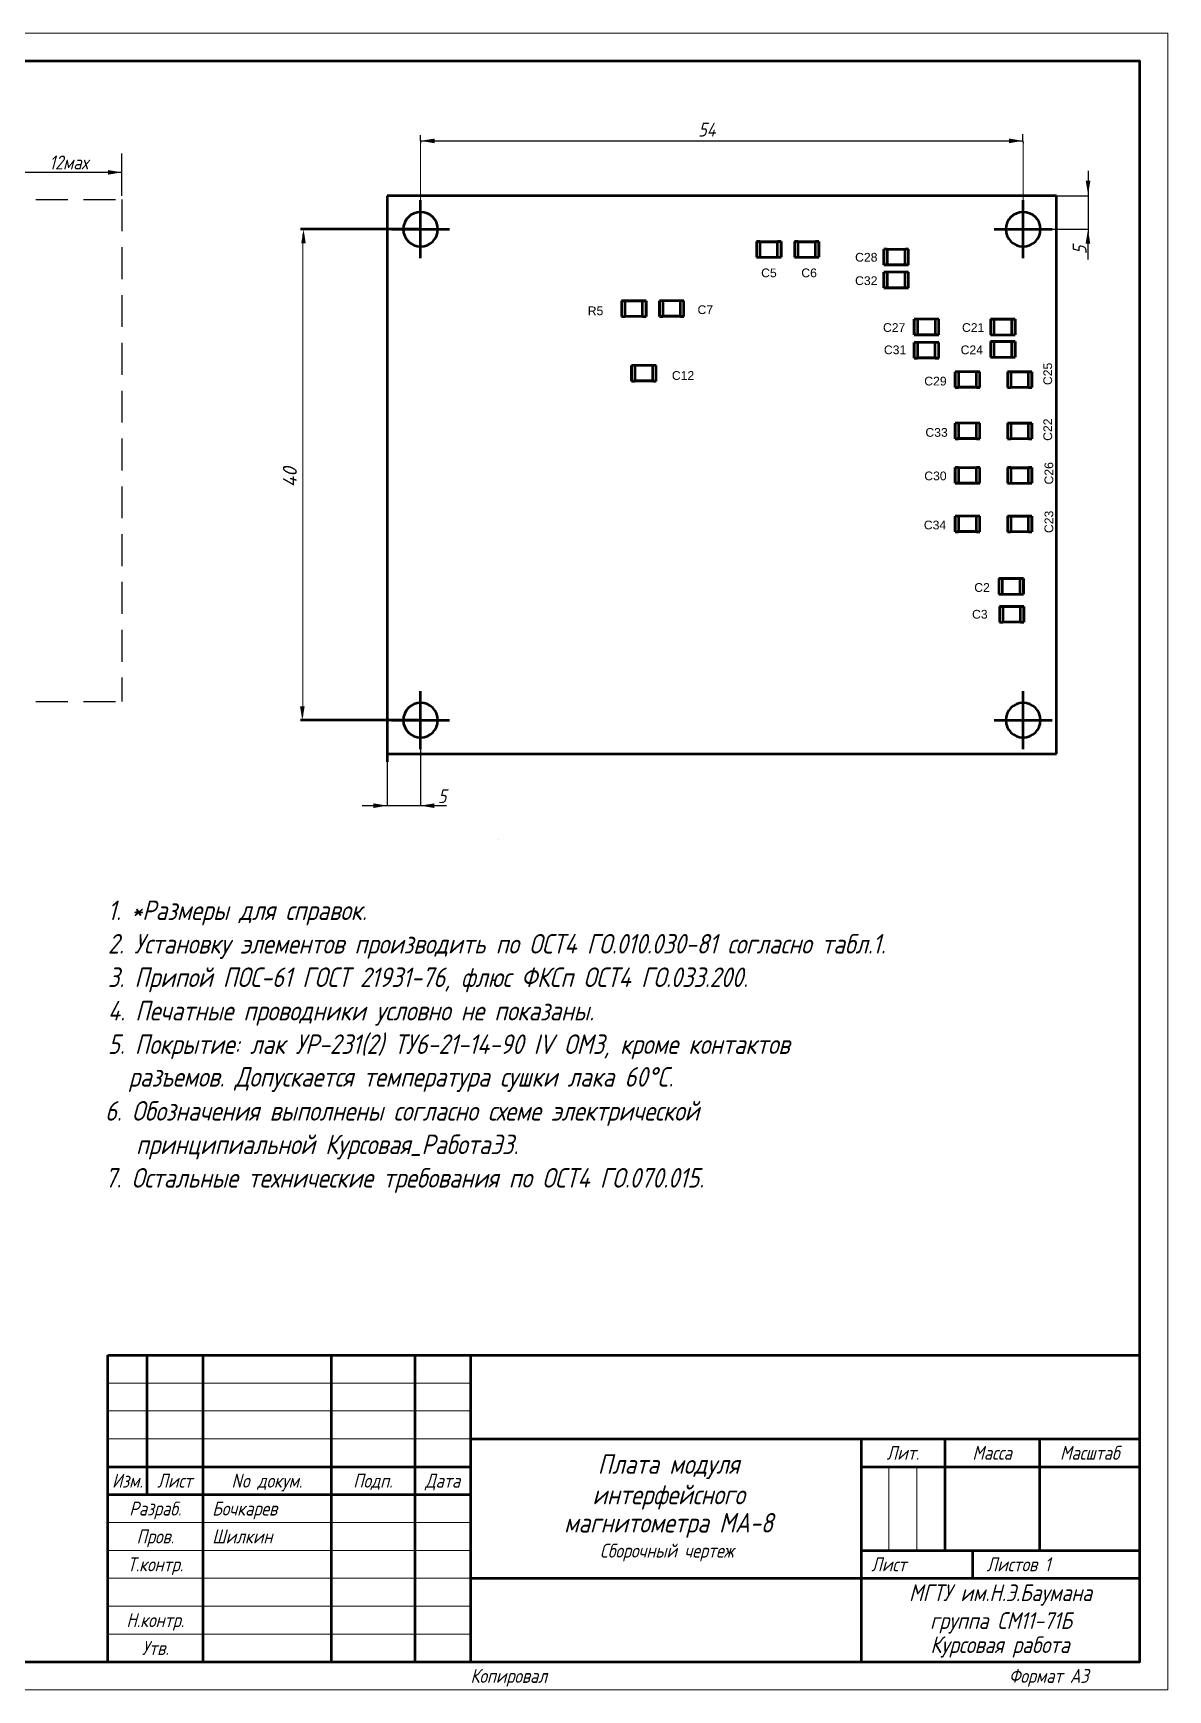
# Model space of a CAD drawing. Header units: millimetres. Extents: x 0 to 866, y 0 to 297.
# Drawn here: x 216.6 to 420, y 0 to 297 of the extents above; entities that cross this region are included whole.
import ezdxf
from ezdxf.enums import TextEntityAlignment as Align

# ---------------------------------------------------------------- set-up
doc = ezdxf.new("R2010")
doc.units = ezdxf.units.MM
doc.linetypes.add('DASHED2', pattern=[9.525, 6.35, -3.175])
doc.layers.add('Dim', color=2, linetype='Continuous')
for name, color, linetype, lineweight in [('OSN25', 2, 'Continuous', 20), ('OSN50', 3, 'Continuous', 50), ('TEXT', 1, 'Continuous', 30)]:
    doc.layers.add(name, color=color, linetype=linetype, lineweight=lineweight)
doc.styles.add('Arial0', font='arial.ttf', dxfattribs={"height": 1.2192})
doc.styles.add('E', font='simplex.shx', dxfattribs={"width": 0.8, "oblique": 15})
doc.styles.add('ISOCPEUR1', font='isocpeui.ttf', dxfattribs={"height": 4.7625})

msp = doc.modelspace()

# ---------------------------------------------------------------- linework, layer by layer
at = {"layer": 'Dim'}
for p, q in [((286.06, 277.69), (286.06, 278.69)), ((286.06, 277.69), (394.03, 277.69)), ((286.06, 277.69), (286.06, 277.27)), ((394.03, 277.69), (394.03, 278.87)), ((394.03, 277.69), (394.06, 277.27)), ((232.51, 267.81), (232.51, 275.44)), ((232.51, 272.04), (211.21, 272.04)), ((405.69, 272.29), (405.69, 261.04)), ((394.15, 267.84), (405.72, 267.84)), ((394.06, 261.83), (405.69, 261.83)), ((405.67, 259.27), (405.67, 256.41)), ((286.04, 173.83), (286.04, 158.51)), ((280.06, 168.83), (280.06, 158.51)), ((275.57, 158.51), (290.69, 158.51)), ((299.96, 152.42), (299.96, 152.42))]:
    msp.add_line(p, q, dxfattribs=at)
at = {"layer": 'Dim', "linetype": 'DASHED2', "ltscale": 0.9}
for p, q in [((208.51, 267.19), (232.51, 267.19)), ((232.51, 267.19), (232.51, 177.19)), ((208.51, 177.19), (232.51, 177.19))]:
    msp.add_line(p, q, dxfattribs=at)
at = {"layer": 'Dim'}
for points in [[(288.56, 278.1), (288.56, 277.27), (286.06, 277.69)], [(288.56, 278.1), (288.56, 277.27), (286.06, 277.69)], [(391.53, 278.1), (391.53, 277.27), (394.03, 277.69)], [(230.01, 272.46), (230.01, 271.62), (232.51, 272.04)], [(406.11, 270.54), (405.28, 270.54), (405.69, 268.04)], [(265.48, 259.29), (264.65, 259.29), (265.09, 261.83)], [(406.09, 259.27), (405.26, 259.27), (405.69, 261.82)], [(265.28, 176.33), (264.44, 176.33), (264.86, 173.83)], [(277.56, 158.93), (277.56, 158.09), (280.06, 158.51)], [(288.52, 158.92), (288.52, 158.09), (286.02, 158.51)]]:
    msp.add_solid(points, dxfattribs=at)
at = {"layer": 'OSN25', "color": 2}
for p, q in [((286.06, 262.23), (286.06, 277.27)), ((286.06, 277.27), (286.06, 262.23)), ((394.06, 262.23), (394.06, 277.27)), ((394.06, 277.27), (394.06, 262.23)), ((286.06, 256.63), (286.06, 267.03)), ((394.06, 256.63), (394.06, 267.03)), ((264.55, 261.83), (285.66, 261.83)), ((280.86, 261.83), (291.26, 261.83)), ((264.95, 220.91), (264.95, 261.02)), ((264.95, 220.91), (264.95, 174.64)), ((286.06, 168.63), (286.06, 179.03)), ((394.06, 168.63), (394.06, 179.03)), ((264.55, 173.83), (285.66, 173.83)), ((280.86, 173.83), (291.26, 173.83)), ((388.86, 173.83), (399.26, 173.83))]:
    msp.add_line(p, q, dxfattribs=at)
at = {"layer": 'OSN25'}
for p, q in [((230, 55), (295, 55)), ((230, 50), (295, 50)), ((230, 45), (295, 45)), ((370, 40), (370, 25)), ((375, 40), (375, 25)), ((230, 30), (295, 30)), ((230, 25), (295, 25)), ((230, 20), (295, 20)), ((230, 15), (295, 15)), ((230, 10), (295, 10))]:
    msp.add_line(p, q, dxfattribs=at)
at = {"layer": 'OSN25', "linetype": 'Continuous'}
msp.add_lwpolyline([(0, 0), (420, 0), (420, 297), (0, 297)], close=True, dxfattribs=at)
at = {"layer": 'OSN50', "color": 3}
for p, q in [((400.06, 267.83), (280.06, 267.82)), ((280.06, 267.82), (280.06, 166.35)), ((400.06, 167.83), (400.06, 267.83)), ((286.06, 256.63), (286.06, 267.03)), ((394.06, 256.63), (394.06, 267.03)), ((285.66, 261.83), (264.55, 261.83)), ((280.86, 261.83), (291.26, 261.83)), ((388.86, 261.83), (399.26, 261.83)), ((346.26, 259.63), (346.26, 256.83)), ((346.86, 259.63), (346.26, 259.63)), ((346.26, 259.63), (346.86, 259.63)), ((346.26, 259.63), (346.26, 256.83)), ((346.26, 259.63), (346.26, 256.83)), ((346.86, 259.63), (346.26, 259.63)), ((346.26, 259.63), (346.86, 259.63)), ((346.26, 259.63), (346.26, 256.83)), ((346.86, 259.61), (346.86, 259.63)), ((346.86, 259.63), (346.86, 256.83)), ((346.86, 259.61), (346.86, 259.63)), ((346.86, 259.63), (346.86, 256.83)), ((350.06, 259.61), (346.86, 259.61)), ((346.86, 259.61), (350.06, 259.61)), ((350.06, 259.61), (346.86, 259.61)), ((346.86, 259.61), (350.06, 259.61)), ((350.66, 259.63), (350.06, 259.63)), ((350.06, 259.63), (350.06, 259.61)), ((350.06, 259.63), (350.66, 259.63)), ((350.06, 256.83), (350.06, 259.63)), ((350.66, 259.63), (350.06, 259.63)), ((350.06, 259.63), (350.06, 259.61)), ((350.06, 259.63), (350.66, 259.63)), ((350.06, 256.83), (350.06, 259.63)), ((350.66, 256.83), (350.66, 259.63)), ((350.66, 259.63), (350.66, 256.83)), ((350.66, 256.83), (350.66, 259.63)), ((350.66, 259.63), (350.66, 256.83)), ((353.06, 259.63), (353.06, 256.83)), ((353.66, 259.63), (353.06, 259.63)), ((353.06, 259.63), (353.66, 259.63)), ((353.06, 259.63), (353.06, 256.83)), ((353.06, 259.63), (353.06, 256.83)), ((353.66, 259.63), (353.06, 259.63)), ((353.06, 259.63), (353.66, 259.63)), ((353.06, 259.63), (353.06, 256.83)), ((353.66, 259.61), (353.66, 259.63)), ((353.66, 259.63), (353.66, 256.83)), ((353.66, 259.61), (353.66, 259.63)), ((353.66, 259.63), (353.66, 256.83)), ((356.86, 259.61), (353.66, 259.61)), ((353.66, 259.61), (356.86, 259.61)), ((356.86, 259.61), (353.66, 259.61)), ((353.66, 259.61), (356.86, 259.61)), ((357.46, 259.63), (356.86, 259.63)), ((356.86, 259.63), (356.86, 259.61)), ((356.86, 259.63), (357.46, 259.63)), ((356.86, 256.83), (356.86, 259.63)), ((357.46, 259.63), (356.86, 259.63)), ((356.86, 259.63), (356.86, 259.61)), ((356.86, 259.63), (357.46, 259.63)), ((356.86, 256.83), (356.86, 259.63)), ((357.46, 256.83), (357.46, 259.63)), ((357.46, 259.63), (357.46, 256.83)), ((357.46, 256.83), (357.46, 259.63)), ((357.46, 259.63), (357.46, 256.83)), ((346.26, 256.83), (346.86, 256.83)), ((346.26, 256.83), (346.86, 256.83)), ((346.26, 256.83), (346.86, 256.83)), ((346.26, 256.83), (346.86, 256.83)), ((346.86, 256.83), (346.86, 256.85)), ((346.86, 256.85), (350.06, 256.85)), ((346.86, 256.85), (350.06, 256.85)), ((346.86, 256.83), (346.86, 256.85)), ((346.86, 256.85), (350.06, 256.85)), ((346.86, 256.85), (350.06, 256.85)), ((350.06, 256.85), (350.06, 256.83)), ((350.06, 256.85), (350.06, 256.83)), ((350.06, 256.83), (350.66, 256.83)), ((350.06, 256.83), (350.66, 256.83)), ((350.06, 256.83), (350.66, 256.83)), ((350.06, 256.83), (350.66, 256.83)), ((353.06, 256.83), (353.66, 256.83)), ((353.06, 256.83), (353.66, 256.83)), ((353.06, 256.83), (353.66, 256.83)), ((353.06, 256.83), (353.66, 256.83)), ((353.66, 256.83), (353.66, 256.85)), ((353.66, 256.85), (356.86, 256.85)), ((353.66, 256.85), (356.86, 256.85)), ((353.66, 256.83), (353.66, 256.85)), ((353.66, 256.85), (356.86, 256.85)), ((353.66, 256.85), (356.86, 256.85)), ((356.86, 256.85), (356.86, 256.83)), ((356.86, 256.85), (356.86, 256.83)), ((356.86, 256.83), (357.46, 256.83)), ((356.86, 256.83), (357.46, 256.83)), ((356.86, 256.83), (357.46, 256.83)), ((356.86, 256.83), (357.46, 256.83)), ((369.7, 258.26), (369.1, 258.26)), ((369.1, 258.26), (369.1, 255.46)), ((369.1, 255.46), (369.1, 258.26)), ((369.7, 258.26), (369.1, 258.26)), ((369.7, 258.26), (369.1, 258.26)), ((369.1, 258.26), (369.1, 255.46)), ((369.1, 255.46), (369.1, 258.26)), ((369.7, 258.26), (369.1, 258.26)), ((369.1, 255.46), (369.7, 255.46)), ((369.7, 255.46), (369.1, 255.46)), ((369.1, 255.46), (369.7, 255.46)), ((369.7, 255.46), (369.1, 255.46)), ((369.7, 258.24), (369.7, 258.26)), ((369.7, 258.26), (369.7, 255.46)), ((369.7, 258.24), (369.7, 258.26)), ((369.7, 258.26), (369.7, 255.46)), ((372.9, 258.24), (369.7, 258.24)), ((372.9, 258.24), (369.7, 258.24)), ((372.9, 258.24), (369.7, 258.24)), ((372.9, 258.24), (369.7, 258.24)), ((369.7, 255.46), (369.7, 255.48)), ((369.7, 255.48), (372.9, 255.48)), ((372.9, 255.48), (369.7, 255.48)), ((369.7, 255.46), (369.7, 255.48)), ((369.7, 255.48), (372.9, 255.48)), ((372.9, 255.48), (369.7, 255.48)), ((373.5, 258.26), (372.9, 258.26)), ((372.9, 258.26), (372.9, 258.24)), ((373.5, 258.26), (372.9, 258.26)), ((372.9, 255.46), (372.9, 258.26)), ((373.5, 258.26), (372.9, 258.26)), ((372.9, 258.26), (372.9, 258.24)), ((373.5, 258.26), (372.9, 258.26)), ((372.9, 255.46), (372.9, 258.26)), ((372.9, 255.48), (372.9, 255.46)), ((372.9, 255.48), (372.9, 255.46)), ((372.9, 255.46), (373.5, 255.46)), ((373.5, 255.46), (372.9, 255.46)), ((372.9, 255.46), (373.5, 255.46)), ((373.5, 255.46), (372.9, 255.46)), ((373.5, 255.46), (373.5, 258.26)), ((373.5, 255.46), (373.5, 258.26)), ((373.5, 255.46), (373.5, 258.26)), ((373.5, 255.46), (373.5, 258.26)), ((369.71, 254.15), (369.11, 254.15)), ((369.11, 254.15), (369.11, 251.35)), ((369.11, 251.35), (369.11, 254.15)), ((369.71, 254.15), (369.11, 254.15)), ((369.71, 254.15), (369.11, 254.15)), ((369.11, 254.15), (369.11, 251.35)), ((369.11, 251.35), (369.11, 254.15)), ((369.71, 254.15), (369.11, 254.15)), ((369.71, 254.13), (369.71, 254.15)), ((369.71, 254.15), (369.71, 251.35)), ((369.71, 254.13), (369.71, 254.15)), ((369.71, 254.15), (369.71, 251.35)), ((372.91, 254.13), (369.71, 254.13)), ((372.91, 254.13), (369.71, 254.13)), ((372.91, 254.13), (369.71, 254.13)), ((372.91, 254.13), (369.71, 254.13)), ((373.51, 254.15), (372.91, 254.15)), ((372.91, 254.15), (372.91, 254.13)), ((373.51, 254.15), (372.91, 254.15)), ((372.91, 251.35), (372.91, 254.15)), ((373.51, 254.15), (372.91, 254.15)), ((372.91, 254.15), (372.91, 254.13)), ((373.51, 254.15), (372.91, 254.15)), ((372.91, 251.35), (372.91, 254.15)), ((373.51, 251.35), (373.51, 254.15)), ((373.51, 251.35), (373.51, 254.15)), ((373.51, 251.35), (373.51, 254.15)), ((373.51, 251.35), (373.51, 254.15)), ((369.11, 251.35), (369.71, 251.35)), ((369.71, 251.35), (369.11, 251.35)), ((369.11, 251.35), (369.71, 251.35)), ((369.71, 251.35), (369.11, 251.35)), ((369.71, 251.35), (369.71, 251.37)), ((369.71, 251.37), (372.91, 251.37)), ((372.91, 251.37), (369.71, 251.37)), ((369.71, 251.35), (369.71, 251.37)), ((369.71, 251.37), (372.91, 251.37)), ((372.91, 251.37), (369.71, 251.37)), ((372.91, 251.37), (372.91, 251.35)), ((372.91, 251.37), (372.91, 251.35)), ((372.91, 251.35), (373.51, 251.35)), ((373.51, 251.35), (372.91, 251.35)), ((372.91, 251.35), (373.51, 251.35)), ((373.51, 251.35), (372.91, 251.35)), ((322.06, 249.03), (322.06, 246.23)), ((322.66, 249.03), (322.06, 249.03)), ((322.06, 249.03), (322.66, 249.03)), ((322.06, 249.03), (322.06, 246.23)), ((322.06, 249.03), (322.06, 246.23)), ((322.66, 249.03), (322.06, 249.03)), ((322.06, 249.03), (322.66, 249.03)), ((322.06, 249.03), (322.06, 246.23)), ((322.66, 249.01), (322.66, 249.03)), ((322.66, 249.03), (322.66, 246.23)), ((322.66, 249.01), (322.66, 249.03)), ((322.66, 249.03), (322.66, 246.23)), ((325.86, 249.01), (322.66, 249.01)), ((322.66, 249.01), (325.86, 249.01)), ((325.86, 249.01), (322.66, 249.01)), ((322.66, 249.01), (325.86, 249.01)), ((326.46, 249.03), (325.86, 249.03)), ((325.86, 249.03), (325.86, 249.01)), ((325.86, 249.03), (326.46, 249.03)), ((325.86, 246.23), (325.86, 249.03)), ((326.46, 249.03), (325.86, 249.03)), ((325.86, 249.03), (325.86, 249.01)), ((325.86, 249.03), (326.46, 249.03)), ((325.86, 246.23), (325.86, 249.03)), ((326.46, 246.23), (326.46, 249.03)), ((326.46, 249.03), (326.46, 246.23)), ((326.46, 246.23), (326.46, 249.03)), ((326.46, 249.03), (326.46, 246.23)), ((329.46, 249.03), (328.86, 249.03)), ((328.86, 249.03), (328.86, 246.23)), ((328.86, 246.23), (328.86, 249.03)), ((329.46, 249.03), (328.86, 249.03)), ((329.46, 249.03), (328.86, 249.03)), ((328.86, 249.03), (328.86, 246.23)), ((328.86, 246.23), (328.86, 249.03)), ((329.46, 249.03), (328.86, 249.03)), ((329.46, 249.01), (329.46, 249.03)), ((329.46, 249.03), (329.46, 246.23)), ((329.46, 249.01), (329.46, 249.03)), ((329.46, 249.03), (329.46, 246.23)), ((332.66, 249.01), (329.46, 249.01)), ((332.66, 249.01), (329.46, 249.01)), ((332.66, 249.01), (329.46, 249.01)), ((332.66, 249.01), (329.46, 249.01)), ((333.26, 249.03), (332.66, 249.03)), ((332.66, 249.03), (332.66, 249.01)), ((333.26, 249.03), (332.66, 249.03)), ((332.66, 246.23), (332.66, 249.03)), ((333.26, 249.03), (332.66, 249.03)), ((332.66, 249.03), (332.66, 249.01)), ((333.26, 249.03), (332.66, 249.03)), ((332.66, 246.23), (332.66, 249.03)), ((333.26, 246.23), (333.26, 249.03)), ((333.26, 246.23), (333.26, 249.03)), ((333.26, 246.23), (333.26, 249.03)), ((333.26, 246.23), (333.26, 249.03)), ((322.06, 246.23), (322.66, 246.23)), ((322.06, 246.23), (322.66, 246.23)), ((322.06, 246.23), (322.66, 246.23)), ((322.06, 246.23), (322.66, 246.23)), ((322.66, 246.23), (322.66, 246.25)), ((322.66, 246.25), (325.86, 246.25)), ((322.66, 246.25), (325.86, 246.25)), ((322.66, 246.23), (322.66, 246.25)), ((322.66, 246.25), (325.86, 246.25)), ((322.66, 246.25), (325.86, 246.25)), ((325.86, 246.25), (325.86, 246.23)), ((325.86, 246.25), (325.86, 246.23)), ((325.86, 246.23), (326.46, 246.23)), ((325.86, 246.23), (326.46, 246.23)), ((325.86, 246.23), (326.46, 246.23)), ((325.86, 246.23), (326.46, 246.23)), ((328.86, 246.23), (329.46, 246.23)), ((329.46, 246.23), (328.86, 246.23)), ((328.86, 246.23), (329.46, 246.23)), ((329.46, 246.23), (328.86, 246.23)), ((329.46, 246.23), (329.46, 246.25)), ((329.46, 246.25), (332.66, 246.25)), ((332.66, 246.25), (329.46, 246.25)), ((329.46, 246.23), (329.46, 246.25)), ((329.46, 246.25), (332.66, 246.25)), ((332.66, 246.25), (329.46, 246.25)), ((332.66, 246.25), (332.66, 246.23)), ((332.66, 246.25), (332.66, 246.23)), ((332.66, 246.23), (333.26, 246.23)), ((333.26, 246.23), (332.66, 246.23)), ((332.66, 246.23), (333.26, 246.23)), ((333.26, 246.23), (332.66, 246.23)), ((375.15, 245.72), (374.55, 245.72)), ((374.55, 245.72), (374.55, 242.92)), ((374.55, 242.92), (374.55, 245.72)), ((375.15, 245.72), (374.55, 245.72)), ((375.15, 245.72), (374.55, 245.72)), ((374.55, 245.72), (374.55, 242.92)), ((374.55, 242.92), (374.55, 245.72)), ((375.15, 245.72), (374.55, 245.72)), ((375.15, 245.7), (375.15, 245.72)), ((375.15, 245.72), (375.15, 242.92)), ((375.15, 245.7), (375.15, 245.72)), ((375.15, 245.72), (375.15, 242.92)), ((378.35, 245.7), (375.15, 245.7)), ((378.35, 245.7), (375.15, 245.7)), ((378.35, 245.7), (375.15, 245.7)), ((378.35, 245.7), (375.15, 245.7)), ((378.95, 245.72), (378.35, 245.72)), ((378.35, 245.72), (378.35, 245.7)), ((378.95, 245.72), (378.35, 245.72)), ((378.35, 242.92), (378.35, 245.72)), ((378.95, 245.72), (378.35, 245.72)), ((378.35, 245.72), (378.35, 245.7)), ((378.95, 245.72), (378.35, 245.72)), ((378.35, 242.92), (378.35, 245.72)), ((378.95, 242.92), (378.95, 245.72)), ((378.95, 242.92), (378.95, 245.72)), ((378.95, 242.92), (378.95, 245.72)), ((378.95, 242.92), (378.95, 245.72)), ((388.22, 245.72), (388.22, 242.92)), ((388.82, 245.72), (388.22, 245.72)), ((388.22, 245.72), (388.82, 245.72)), ((388.22, 245.72), (388.22, 242.92)), ((388.22, 245.72), (388.22, 242.92)), ((388.82, 245.72), (388.22, 245.72)), ((388.22, 245.72), (388.82, 245.72)), ((388.22, 245.72), (388.22, 242.92)), ((388.82, 245.7), (388.82, 245.72)), ((388.82, 245.72), (388.82, 242.92)), ((388.82, 245.7), (388.82, 245.72)), ((388.82, 245.72), (388.82, 242.92)), ((392.02, 245.7), (388.82, 245.7)), ((388.82, 245.7), (392.02, 245.7)), ((392.02, 245.7), (388.82, 245.7)), ((388.82, 245.7), (392.02, 245.7)), ((392.62, 245.72), (392.02, 245.72)), ((392.02, 245.72), (392.02, 245.7)), ((392.02, 245.72), (392.62, 245.72)), ((392.02, 242.92), (392.02, 245.72)), ((392.62, 245.72), (392.02, 245.72)), ((392.02, 245.72), (392.02, 245.7)), ((392.02, 245.72), (392.62, 245.72)), ((392.02, 242.92), (392.02, 245.72)), ((392.62, 242.92), (392.62, 245.72)), ((392.62, 245.72), (392.62, 242.92)), ((392.62, 242.92), (392.62, 245.72)), ((392.62, 245.72), (392.62, 242.92)), ((375.12, 241.56), (374.52, 241.56)), ((374.52, 241.56), (374.52, 238.76)), ((374.52, 238.76), (374.52, 241.56)), ((375.12, 241.56), (374.52, 241.56)), ((375.12, 241.56), (374.52, 241.56)), ((374.52, 241.56), (374.52, 238.76)), ((374.52, 238.76), (374.52, 241.56)), ((375.12, 241.56), (374.52, 241.56)), ((374.55, 242.92), (375.15, 242.92)), ((375.15, 242.92), (374.55, 242.92)), ((374.55, 242.92), (375.15, 242.92)), ((375.15, 242.92), (374.55, 242.92)), ((375.12, 241.54), (375.12, 241.56)), ((375.12, 241.56), (375.12, 238.76)), ((375.12, 241.54), (375.12, 241.56)), ((375.12, 241.56), (375.12, 238.76)), ((378.32, 241.54), (375.12, 241.54)), ((378.32, 241.54), (375.12, 241.54)), ((378.32, 241.54), (375.12, 241.54)), ((378.32, 241.54), (375.12, 241.54)), ((375.15, 242.92), (375.15, 242.94)), ((375.15, 242.94), (378.35, 242.94)), ((378.35, 242.94), (375.15, 242.94)), ((375.15, 242.92), (375.15, 242.94)), ((375.15, 242.94), (378.35, 242.94)), ((378.35, 242.94), (375.15, 242.94)), ((378.92, 241.56), (378.32, 241.56)), ((378.32, 241.56), (378.32, 241.54)), ((378.92, 241.56), (378.32, 241.56)), ((378.32, 238.76), (378.32, 241.56)), ((378.92, 241.56), (378.32, 241.56)), ((378.32, 241.56), (378.32, 241.54)), ((378.92, 241.56), (378.32, 241.56)), ((378.32, 238.76), (378.32, 241.56)), ((378.35, 242.94), (378.35, 242.92)), ((378.35, 242.94), (378.35, 242.92)), ((378.35, 242.92), (378.95, 242.92)), ((378.95, 242.92), (378.35, 242.92)), ((378.35, 242.92), (378.95, 242.92)), ((378.95, 242.92), (378.35, 242.92)), ((378.92, 238.76), (378.92, 241.56)), ((378.92, 238.76), (378.92, 241.56)), ((378.92, 238.76), (378.92, 241.56)), ((378.92, 238.76), (378.92, 241.56)), ((388.21, 241.72), (388.21, 238.92)), ((388.81, 241.72), (388.21, 241.72)), ((388.21, 241.72), (388.81, 241.72)), ((388.21, 241.72), (388.21, 238.92)), ((388.21, 241.72), (388.21, 238.92)), ((388.81, 241.72), (388.21, 241.72)), ((388.21, 241.72), (388.81, 241.72)), ((388.21, 241.72), (388.21, 238.92)), ((388.22, 242.92), (388.82, 242.92)), ((388.22, 242.92), (388.82, 242.92)), ((388.22, 242.92), (388.82, 242.92)), ((388.22, 242.92), (388.82, 242.92)), ((388.81, 241.7), (388.81, 241.72)), ((388.81, 241.72), (388.81, 238.92)), ((388.81, 241.7), (388.81, 241.72)), ((388.81, 241.72), (388.81, 238.92)), ((392.01, 241.7), (388.81, 241.7)), ((388.81, 241.7), (392.01, 241.7)), ((392.01, 241.7), (388.81, 241.7)), ((388.81, 241.7), (392.01, 241.7)), ((388.82, 242.92), (388.82, 242.94)), ((388.82, 242.94), (392.02, 242.94)), ((388.82, 242.94), (392.02, 242.94)), ((388.82, 242.92), (388.82, 242.94)), ((388.82, 242.94), (392.02, 242.94)), ((388.82, 242.94), (392.02, 242.94)), ((392.61, 241.72), (392.01, 241.72)), ((392.01, 241.72), (392.01, 241.7)), ((392.01, 241.72), (392.61, 241.72)), ((392.01, 238.92), (392.01, 241.72)), ((392.61, 241.72), (392.01, 241.72)), ((392.01, 241.72), (392.01, 241.7)), ((392.01, 241.72), (392.61, 241.72)), ((392.01, 238.92), (392.01, 241.72)), ((392.02, 242.94), (392.02, 242.92)), ((392.02, 242.94), (392.02, 242.92)), ((392.02, 242.92), (392.62, 242.92)), ((392.02, 242.92), (392.62, 242.92)), ((392.02, 242.92), (392.62, 242.92)), ((392.02, 242.92), (392.62, 242.92)), ((392.61, 238.92), (392.61, 241.72)), ((392.61, 241.72), (392.61, 238.92)), ((392.61, 238.92), (392.61, 241.72)), ((392.61, 241.72), (392.61, 238.92)), ((374.52, 238.76), (375.12, 238.76)), ((375.12, 238.76), (374.52, 238.76)), ((374.52, 238.76), (375.12, 238.76)), ((375.12, 238.76), (374.52, 238.76)), ((375.12, 238.76), (375.12, 238.79)), ((375.12, 238.79), (378.32, 238.79)), ((378.32, 238.79), (375.12, 238.79)), ((375.12, 238.76), (375.12, 238.79)), ((375.12, 238.79), (378.32, 238.79)), ((378.32, 238.79), (375.12, 238.79)), ((378.32, 238.79), (378.32, 238.76)), ((378.32, 238.79), (378.32, 238.76)), ((378.32, 238.76), (378.92, 238.76)), ((378.92, 238.76), (378.32, 238.76)), ((378.32, 238.76), (378.92, 238.76)), ((378.92, 238.76), (378.32, 238.76)), ((388.21, 238.92), (388.81, 238.92)), ((388.21, 238.92), (388.81, 238.92)), ((388.21, 238.92), (388.81, 238.92)), ((388.21, 238.92), (388.81, 238.92)), ((388.81, 238.92), (388.81, 238.94)), ((388.81, 238.94), (392.01, 238.94)), ((388.81, 238.94), (392.01, 238.94)), ((388.81, 238.92), (388.81, 238.94)), ((388.81, 238.94), (392.01, 238.94)), ((388.81, 238.94), (392.01, 238.94)), ((392.01, 238.94), (392.01, 238.92)), ((392.01, 238.94), (392.01, 238.92)), ((392.01, 238.92), (392.61, 238.92)), ((392.01, 238.92), (392.61, 238.92)), ((392.01, 238.92), (392.61, 238.92)), ((392.01, 238.92), (392.61, 238.92)), ((324.46, 237.43), (323.86, 237.43)), ((323.86, 237.43), (323.86, 234.63)), ((323.86, 234.63), (323.86, 237.43)), ((324.46, 237.43), (323.86, 237.43)), ((324.46, 237.43), (323.86, 237.43)), ((323.86, 237.43), (323.86, 234.63)), ((323.86, 234.63), (323.86, 237.43)), ((324.46, 237.43), (323.86, 237.43)), ((324.46, 237.41), (324.46, 237.43)), ((324.46, 237.43), (324.46, 234.63)), ((324.46, 237.41), (324.46, 237.43)), ((324.46, 237.43), (324.46, 234.63)), ((327.66, 237.41), (324.46, 237.41)), ((327.66, 237.41), (324.46, 237.41)), ((327.66, 237.41), (324.46, 237.41)), ((327.66, 237.41), (324.46, 237.41)), ((324.46, 234.63), (324.46, 234.65)), ((324.46, 234.65), (327.66, 234.65)), ((327.66, 234.65), (324.46, 234.65)), ((324.46, 234.63), (324.46, 234.65)), ((324.46, 234.65), (327.66, 234.65)), ((327.66, 234.65), (324.46, 234.65)), ((328.26, 237.43), (327.66, 237.43)), ((327.66, 237.43), (327.66, 237.41)), ((328.26, 237.43), (327.66, 237.43)), ((327.66, 234.63), (327.66, 237.43)), ((328.26, 237.43), (327.66, 237.43)), ((327.66, 237.43), (327.66, 237.41)), ((328.26, 237.43), (327.66, 237.43)), ((327.66, 234.63), (327.66, 237.43)), ((327.66, 234.65), (327.66, 234.63)), ((327.66, 234.65), (327.66, 234.63)), ((328.26, 234.63), (328.26, 237.43)), ((328.26, 234.63), (328.26, 237.43)), ((328.26, 234.63), (328.26, 237.43)), ((328.26, 234.63), (328.26, 237.43)), ((382.47, 236.3), (381.87, 236.3)), ((381.87, 236.3), (381.87, 233.5)), ((381.87, 233.5), (381.87, 236.3)), ((382.47, 236.3), (381.87, 236.3)), ((382.47, 236.3), (381.87, 236.3)), ((381.87, 236.3), (381.87, 233.5)), ((381.87, 233.5), (381.87, 236.3)), ((382.47, 236.3), (381.87, 236.3)), ((382.47, 236.28), (382.47, 236.3)), ((382.47, 236.3), (382.47, 233.5)), ((382.47, 236.28), (382.47, 236.3)), ((382.47, 236.3), (382.47, 233.5)), ((385.67, 236.28), (382.47, 236.28)), ((385.67, 236.28), (382.47, 236.28)), ((385.67, 236.28), (382.47, 236.28)), ((385.67, 236.28), (382.47, 236.28)), ((386.27, 236.3), (385.67, 236.3)), ((385.67, 236.3), (385.67, 236.28)), ((386.27, 236.3), (385.67, 236.3)), ((385.67, 233.5), (385.67, 236.3)), ((386.27, 236.3), (385.67, 236.3)), ((385.67, 236.3), (385.67, 236.28)), ((386.27, 236.3), (385.67, 236.3)), ((385.67, 233.5), (385.67, 236.3)), ((386.27, 233.5), (386.27, 236.3)), ((386.27, 233.5), (386.27, 236.3)), ((386.27, 233.5), (386.27, 236.3)), ((386.27, 233.5), (386.27, 236.3)), ((391.24, 236.3), (391.24, 233.5)), ((391.84, 236.3), (391.24, 236.3)), ((391.24, 236.3), (391.84, 236.3)), ((391.24, 236.3), (391.24, 233.5)), ((391.24, 236.3), (391.24, 233.5)), ((391.84, 236.3), (391.24, 236.3)), ((391.24, 236.3), (391.84, 236.3)), ((391.24, 236.3), (391.24, 233.5)), ((391.84, 236.28), (391.84, 236.3)), ((391.84, 236.3), (391.84, 233.5)), ((391.84, 236.28), (391.84, 236.3)), ((391.84, 236.3), (391.84, 233.5)), ((395.04, 236.28), (391.84, 236.28)), ((391.84, 236.28), (395.04, 236.28)), ((395.04, 236.28), (391.84, 236.28)), ((391.84, 236.28), (395.04, 236.28)), ((395.64, 236.3), (395.04, 236.3)), ((395.04, 236.3), (395.04, 236.28)), ((395.04, 236.3), (395.64, 236.3)), ((395.04, 233.5), (395.04, 236.3)), ((395.64, 236.3), (395.04, 236.3)), ((395.04, 236.3), (395.04, 236.28)), ((395.04, 236.3), (395.64, 236.3)), ((395.04, 233.5), (395.04, 236.3)), ((395.64, 233.5), (395.64, 236.3)), ((395.64, 236.3), (395.64, 233.5)), ((395.64, 233.5), (395.64, 236.3)), ((395.64, 236.3), (395.64, 233.5)), ((323.86, 234.63), (324.46, 234.63)), ((324.46, 234.63), (323.86, 234.63)), ((323.86, 234.63), (324.46, 234.63)), ((324.46, 234.63), (323.86, 234.63)), ((327.66, 234.63), (328.26, 234.63)), ((328.26, 234.63), (327.66, 234.63)), ((327.66, 234.63), (328.26, 234.63)), ((328.26, 234.63), (327.66, 234.63)), ((381.87, 233.5), (382.47, 233.5)), ((382.47, 233.5), (381.87, 233.5)), ((381.87, 233.5), (382.47, 233.5)), ((382.47, 233.5), (381.87, 233.5)), ((382.47, 233.5), (382.47, 233.53)), ((382.47, 233.53), (385.67, 233.53)), ((385.67, 233.53), (382.47, 233.53)), ((382.47, 233.5), (382.47, 233.53)), ((382.47, 233.53), (385.67, 233.53)), ((385.67, 233.53), (382.47, 233.53)), ((385.67, 233.53), (385.67, 233.5)), ((385.67, 233.53), (385.67, 233.5)), ((385.67, 233.5), (386.27, 233.5)), ((386.27, 233.5), (385.67, 233.5)), ((385.67, 233.5), (386.27, 233.5)), ((386.27, 233.5), (385.67, 233.5)), ((391.24, 233.5), (391.84, 233.5)), ((391.24, 233.5), (391.84, 233.5)), ((391.24, 233.5), (391.84, 233.5)), ((391.24, 233.5), (391.84, 233.5)), ((391.84, 233.5), (391.84, 233.52)), ((391.84, 233.52), (395.04, 233.52)), ((391.84, 233.52), (395.04, 233.52)), ((391.84, 233.5), (391.84, 233.52)), ((391.84, 233.52), (395.04, 233.52)), ((391.84, 233.52), (395.04, 233.52)), ((395.04, 233.52), (395.04, 233.5)), ((395.04, 233.52), (395.04, 233.5)), ((395.04, 233.5), (395.64, 233.5)), ((395.04, 233.5), (395.64, 233.5)), ((395.04, 233.5), (395.64, 233.5)), ((395.04, 233.5), (395.64, 233.5)), ((382.47, 227.09), (381.87, 227.09)), ((381.87, 227.09), (381.87, 224.29)), ((381.87, 224.29), (381.87, 227.09)), ((382.47, 227.09), (381.87, 227.09)), ((382.47, 227.09), (381.87, 227.09)), ((381.87, 227.09), (381.87, 224.29)), ((381.87, 224.29), (381.87, 227.09)), ((382.47, 227.09), (381.87, 227.09)), ((382.47, 227.07), (382.47, 227.09)), ((382.47, 227.09), (382.47, 224.29)), ((382.47, 227.07), (382.47, 227.09)), ((382.47, 227.09), (382.47, 224.29)), ((385.67, 227.07), (382.47, 227.07)), ((385.67, 227.07), (382.47, 227.07)), ((385.67, 227.07), (382.47, 227.07)), ((385.67, 227.07), (382.47, 227.07)), ((386.27, 227.09), (385.67, 227.09)), ((385.67, 227.09), (385.67, 227.07)), ((386.27, 227.09), (385.67, 227.09)), ((385.67, 224.29), (385.67, 227.09)), ((386.27, 227.09), (385.67, 227.09)), ((385.67, 227.09), (385.67, 227.07)), ((386.27, 227.09), (385.67, 227.09)), ((385.67, 224.29), (385.67, 227.09)), ((386.27, 224.29), (386.27, 227.09)), ((386.27, 224.29), (386.27, 227.09)), ((386.27, 224.29), (386.27, 227.09)), ((386.27, 224.29), (386.27, 227.09)), ((391.23, 227.09), (391.23, 224.29)), ((391.83, 227.09), (391.23, 227.09)), ((391.23, 227.09), (391.83, 227.09)), ((391.23, 227.09), (391.23, 224.29)), ((391.23, 227.09), (391.23, 224.29)), ((391.83, 227.09), (391.23, 227.09)), ((391.23, 227.09), (391.83, 227.09)), ((391.23, 227.09), (391.23, 224.29)), ((391.83, 227.07), (391.83, 227.09)), ((391.83, 227.09), (391.83, 224.29)), ((391.83, 227.07), (391.83, 227.09)), ((391.83, 227.09), (391.83, 224.29)), ((395.03, 227.07), (391.83, 227.07)), ((391.83, 227.07), (395.03, 227.07)), ((395.03, 227.07), (391.83, 227.07)), ((391.83, 227.07), (395.03, 227.07)), ((395.63, 227.09), (395.03, 227.09)), ((395.03, 227.09), (395.03, 227.07)), ((395.03, 227.09), (395.63, 227.09)), ((395.03, 224.29), (395.03, 227.09)), ((395.63, 227.09), (395.03, 227.09)), ((395.03, 227.09), (395.03, 227.07)), ((395.03, 227.09), (395.63, 227.09)), ((395.03, 224.29), (395.03, 227.09)), ((395.63, 224.29), (395.63, 227.09)), ((395.63, 227.09), (395.63, 224.29)), ((395.63, 224.29), (395.63, 227.09)), ((395.63, 227.09), (395.63, 224.29)), ((381.87, 224.29), (382.47, 224.29)), ((382.47, 224.29), (381.87, 224.29)), ((381.87, 224.29), (382.47, 224.29)), ((382.47, 224.29), (381.87, 224.29)), ((382.47, 224.29), (382.47, 224.32)), ((382.47, 224.32), (385.67, 224.32)), ((385.67, 224.32), (382.47, 224.32)), ((382.47, 224.29), (382.47, 224.32)), ((382.47, 224.32), (385.67, 224.32)), ((385.67, 224.32), (382.47, 224.32)), ((385.67, 224.32), (385.67, 224.29)), ((385.67, 224.32), (385.67, 224.29)), ((385.67, 224.29), (386.27, 224.29)), ((386.27, 224.29), (385.67, 224.29)), ((385.67, 224.29), (386.27, 224.29)), ((386.27, 224.29), (385.67, 224.29)), ((391.23, 224.29), (391.83, 224.29)), ((391.23, 224.29), (391.83, 224.29)), ((391.23, 224.29), (391.83, 224.29)), ((391.23, 224.29), (391.83, 224.29)), ((391.83, 224.29), (391.83, 224.31)), ((391.83, 224.31), (395.03, 224.31)), ((391.83, 224.31), (395.03, 224.31)), ((391.83, 224.29), (391.83, 224.31)), ((391.83, 224.31), (395.03, 224.31)), ((391.83, 224.31), (395.03, 224.31)), ((395.03, 224.31), (395.03, 224.29)), ((395.03, 224.31), (395.03, 224.29)), ((395.03, 224.29), (395.63, 224.29)), ((395.03, 224.29), (395.63, 224.29)), ((395.03, 224.29), (395.63, 224.29)), ((395.03, 224.29), (395.63, 224.29)), ((382.47, 219.12), (381.87, 219.12)), ((381.87, 219.12), (381.87, 216.32)), ((381.87, 216.32), (381.87, 219.12)), ((382.47, 219.12), (381.87, 219.12)), ((382.47, 219.12), (381.87, 219.12)), ((381.87, 219.12), (381.87, 216.32)), ((381.87, 216.32), (381.87, 219.12)), ((382.47, 219.12), (381.87, 219.12)), ((382.47, 219.1), (382.47, 219.12)), ((382.47, 219.12), (382.47, 216.32)), ((382.47, 219.1), (382.47, 219.12)), ((382.47, 219.12), (382.47, 216.32)), ((385.67, 219.1), (382.47, 219.1)), ((385.67, 219.1), (382.47, 219.1)), ((385.67, 219.1), (382.47, 219.1)), ((385.67, 219.1), (382.47, 219.1)), ((386.27, 219.12), (385.67, 219.12)), ((385.67, 219.12), (385.67, 219.1)), ((386.27, 219.12), (385.67, 219.12)), ((385.67, 216.32), (385.67, 219.12)), ((386.27, 219.12), (385.67, 219.12)), ((385.67, 219.12), (385.67, 219.1)), ((386.27, 219.12), (385.67, 219.12)), ((385.67, 216.32), (385.67, 219.12)), ((386.27, 216.32), (386.27, 219.12)), ((386.27, 216.32), (386.27, 219.12)), ((386.27, 216.32), (386.27, 219.12)), ((386.27, 216.32), (386.27, 219.12)), ((391.23, 219.12), (391.23, 216.32)), ((391.83, 219.12), (391.23, 219.12)), ((391.23, 219.12), (391.83, 219.12)), ((391.23, 219.12), (391.23, 216.32)), ((391.23, 219.12), (391.23, 216.32)), ((391.83, 219.12), (391.23, 219.12)), ((391.23, 219.12), (391.83, 219.12)), ((391.23, 219.12), (391.23, 216.32)), ((391.83, 219.1), (391.83, 219.12)), ((391.83, 219.12), (391.83, 216.32)), ((391.83, 219.1), (391.83, 219.12)), ((391.83, 219.12), (391.83, 216.32)), ((395.03, 219.1), (391.83, 219.1)), ((391.83, 219.1), (395.03, 219.1)), ((395.03, 219.1), (391.83, 219.1)), ((391.83, 219.1), (395.03, 219.1)), ((395.63, 219.12), (395.03, 219.12)), ((395.03, 219.12), (395.03, 219.1)), ((395.03, 219.12), (395.63, 219.12)), ((395.03, 216.32), (395.03, 219.12)), ((395.63, 219.12), (395.03, 219.12)), ((395.03, 219.12), (395.03, 219.1)), ((395.03, 219.12), (395.63, 219.12)), ((395.03, 216.32), (395.03, 219.12)), ((395.63, 216.32), (395.63, 219.12)), ((395.63, 219.12), (395.63, 216.32)), ((395.63, 216.32), (395.63, 219.12)), ((395.63, 219.12), (395.63, 216.32)), ((381.87, 216.32), (382.47, 216.32)), ((382.47, 216.32), (381.87, 216.32)), ((381.87, 216.32), (382.47, 216.32)), ((382.47, 216.32), (381.87, 216.32)), ((382.47, 216.32), (382.47, 216.34)), ((382.47, 216.34), (385.67, 216.34)), ((385.67, 216.34), (382.47, 216.34)), ((382.47, 216.32), (382.47, 216.34)), ((382.47, 216.34), (385.67, 216.34)), ((385.67, 216.34), (382.47, 216.34)), ((385.67, 216.34), (385.67, 216.32)), ((385.67, 216.34), (385.67, 216.32)), ((385.67, 216.32), (386.27, 216.32)), ((386.27, 216.32), (385.67, 216.32)), ((385.67, 216.32), (386.27, 216.32)), ((386.27, 216.32), (385.67, 216.32)), ((391.23, 216.32), (391.83, 216.32)), ((391.23, 216.32), (391.83, 216.32)), ((391.23, 216.32), (391.83, 216.32)), ((391.23, 216.32), (391.83, 216.32)), ((391.83, 216.32), (391.83, 216.34)), ((391.83, 216.34), (395.03, 216.34)), ((391.83, 216.34), (395.03, 216.34)), ((391.83, 216.32), (391.83, 216.34)), ((391.83, 216.34), (395.03, 216.34)), ((391.83, 216.34), (395.03, 216.34)), ((395.03, 216.34), (395.03, 216.32)), ((395.03, 216.34), (395.03, 216.32)), ((395.03, 216.32), (395.63, 216.32)), ((395.03, 216.32), (395.63, 216.32)), ((395.03, 216.32), (395.63, 216.32)), ((395.03, 216.32), (395.63, 216.32)), ((382.47, 210.41), (381.87, 210.41)), ((381.87, 210.41), (381.87, 207.61)), ((381.87, 207.61), (381.87, 210.41)), ((382.47, 210.41), (381.87, 210.41)), ((382.47, 210.41), (381.87, 210.41)), ((381.87, 210.41), (381.87, 207.61)), ((381.87, 207.61), (381.87, 210.41)), ((382.47, 210.41), (381.87, 210.41)), ((382.47, 210.39), (382.47, 210.41)), ((382.47, 210.41), (382.47, 207.61)), ((382.47, 210.39), (382.47, 210.41)), ((382.47, 210.41), (382.47, 207.61)), ((385.67, 210.39), (382.47, 210.39)), ((385.67, 210.39), (382.47, 210.39)), ((385.67, 210.39), (382.47, 210.39)), ((385.67, 210.39), (382.47, 210.39)), ((386.27, 210.41), (385.67, 210.41)), ((385.67, 210.41), (385.67, 210.39)), ((386.27, 210.41), (385.67, 210.41)), ((385.67, 207.61), (385.67, 210.41)), ((386.27, 210.41), (385.67, 210.41)), ((385.67, 210.41), (385.67, 210.39)), ((386.27, 210.41), (385.67, 210.41)), ((385.67, 207.61), (385.67, 210.41)), ((386.27, 207.61), (386.27, 210.41)), ((386.27, 207.61), (386.27, 210.41)), ((386.27, 207.61), (386.27, 210.41)), ((386.27, 207.61), (386.27, 210.41)), ((391.23, 210.41), (391.23, 207.61)), ((391.83, 210.41), (391.23, 210.41)), ((391.23, 210.41), (391.83, 210.41)), ((391.23, 210.41), (391.23, 207.61)), ((391.23, 210.41), (391.23, 207.61)), ((391.83, 210.41), (391.23, 210.41)), ((391.23, 210.41), (391.83, 210.41)), ((391.23, 210.41), (391.23, 207.61)), ((391.83, 210.38), (391.83, 210.41)), ((391.83, 210.41), (391.83, 207.61)), ((391.83, 210.38), (391.83, 210.41)), ((391.83, 210.41), (391.83, 207.61)), ((395.03, 210.38), (391.83, 210.38)), ((391.83, 210.38), (395.03, 210.38)), ((395.03, 210.38), (391.83, 210.38)), ((391.83, 210.38), (395.03, 210.38)), ((395.63, 210.41), (395.03, 210.41)), ((395.03, 210.41), (395.03, 210.38)), ((395.03, 210.41), (395.63, 210.41)), ((395.03, 207.61), (395.03, 210.41)), ((395.63, 210.41), (395.03, 210.41)), ((395.03, 210.41), (395.03, 210.38)), ((395.03, 210.41), (395.63, 210.41)), ((395.03, 207.61), (395.03, 210.41)), ((395.63, 207.61), (395.63, 210.41)), ((395.63, 210.41), (395.63, 207.61)), ((395.63, 207.61), (395.63, 210.41)), ((395.63, 210.41), (395.63, 207.61)), ((381.87, 207.61), (382.47, 207.61)), ((382.47, 207.61), (381.87, 207.61)), ((381.87, 207.61), (382.47, 207.61)), ((382.47, 207.61), (381.87, 207.61)), ((382.47, 207.61), (382.47, 207.63)), ((382.47, 207.63), (385.67, 207.63)), ((385.67, 207.63), (382.47, 207.63)), ((382.47, 207.61), (382.47, 207.63)), ((382.47, 207.63), (385.67, 207.63)), ((385.67, 207.63), (382.47, 207.63)), ((385.67, 207.63), (385.67, 207.61)), ((385.67, 207.63), (385.67, 207.61)), ((385.67, 207.61), (386.27, 207.61)), ((386.27, 207.61), (385.67, 207.61)), ((385.67, 207.61), (386.27, 207.61)), ((386.27, 207.61), (385.67, 207.61)), ((391.23, 207.61), (391.83, 207.61)), ((391.23, 207.61), (391.83, 207.61)), ((391.23, 207.61), (391.83, 207.61)), ((391.23, 207.61), (391.83, 207.61)), ((391.83, 207.61), (391.83, 207.63)), ((391.83, 207.63), (395.03, 207.63)), ((391.83, 207.63), (395.03, 207.63)), ((391.83, 207.61), (391.83, 207.63)), ((391.83, 207.63), (395.03, 207.63)), ((391.83, 207.63), (395.03, 207.63)), ((395.03, 207.63), (395.03, 207.61)), ((395.03, 207.63), (395.03, 207.61)), ((395.03, 207.61), (395.63, 207.61)), ((395.03, 207.61), (395.63, 207.61)), ((395.03, 207.61), (395.63, 207.61)), ((395.03, 207.61), (395.63, 207.61)), ((389.71, 199.23), (389.71, 196.43)), ((390.31, 199.23), (389.71, 199.23)), ((389.71, 199.23), (390.31, 199.23)), ((389.71, 199.23), (389.71, 196.43)), ((389.71, 199.23), (389.71, 196.43)), ((390.31, 199.23), (389.71, 199.23)), ((389.71, 199.23), (390.31, 199.23)), ((389.71, 199.23), (389.71, 196.43)), ((390.31, 199.21), (390.31, 199.23)), ((390.31, 199.23), (390.31, 196.43)), ((390.31, 199.21), (390.31, 199.23)), ((390.31, 199.23), (390.31, 196.43)), ((393.51, 199.21), (390.31, 199.21)), ((390.31, 199.21), (393.51, 199.21)), ((393.51, 199.21), (390.31, 199.21)), ((390.31, 199.21), (393.51, 199.21)), ((394.11, 199.23), (393.51, 199.23)), ((393.51, 199.23), (393.51, 199.21)), ((393.51, 199.23), (394.11, 199.23)), ((393.51, 196.43), (393.51, 199.23)), ((394.11, 199.23), (393.51, 199.23)), ((393.51, 199.23), (393.51, 199.21)), ((393.51, 199.23), (394.11, 199.23)), ((393.51, 196.43), (393.51, 199.23)), ((394.11, 196.43), (394.11, 199.23)), ((394.11, 199.23), (394.11, 196.43)), ((394.11, 196.43), (394.11, 199.23)), ((394.11, 199.23), (394.11, 196.43)), ((389.71, 196.43), (390.31, 196.43)), ((389.71, 196.43), (390.31, 196.43)), ((389.71, 196.43), (390.31, 196.43)), ((389.71, 196.43), (390.31, 196.43)), ((390.31, 196.43), (390.31, 196.45)), ((390.31, 196.45), (393.51, 196.45)), ((390.31, 196.45), (393.51, 196.45)), ((390.31, 196.43), (390.31, 196.45)), ((390.31, 196.45), (393.51, 196.45)), ((390.31, 196.45), (393.51, 196.45)), ((393.51, 196.45), (393.51, 196.43)), ((393.51, 196.45), (393.51, 196.43)), ((393.51, 196.43), (394.11, 196.43)), ((393.51, 196.43), (394.11, 196.43)), ((393.51, 196.43), (394.11, 196.43)), ((393.51, 196.43), (394.11, 196.43)), ((389.81, 194.23), (389.81, 191.43)), ((390.41, 194.23), (389.81, 194.23)), ((389.81, 194.23), (390.41, 194.23)), ((389.81, 194.23), (389.81, 191.43)), ((389.81, 194.23), (389.81, 191.43)), ((390.41, 194.23), (389.81, 194.23)), ((389.81, 194.23), (390.41, 194.23)), ((389.81, 194.23), (389.81, 191.43)), ((390.41, 194.21), (390.41, 194.23)), ((390.41, 194.23), (390.41, 191.43)), ((390.41, 194.21), (390.41, 194.23)), ((390.41, 194.23), (390.41, 191.43)), ((393.61, 194.21), (390.41, 194.21)), ((390.41, 194.21), (393.61, 194.21)), ((393.61, 194.21), (390.41, 194.21)), ((390.41, 194.21), (393.61, 194.21)), ((394.21, 194.23), (393.61, 194.23)), ((393.61, 194.23), (393.61, 194.21)), ((393.61, 194.23), (394.21, 194.23)), ((393.61, 191.43), (393.61, 194.23)), ((394.21, 194.23), (393.61, 194.23)), ((393.61, 194.23), (393.61, 194.21)), ((393.61, 194.23), (394.21, 194.23)), ((393.61, 191.43), (393.61, 194.23)), ((394.21, 191.43), (394.21, 194.23)), ((394.21, 194.23), (394.21, 191.43)), ((394.21, 191.43), (394.21, 194.23)), ((394.21, 194.23), (394.21, 191.43)), ((389.81, 191.43), (390.41, 191.43)), ((389.81, 191.43), (390.41, 191.43)), ((389.81, 191.43), (390.41, 191.43)), ((389.81, 191.43), (390.41, 191.43)), ((390.41, 191.43), (390.41, 191.45)), ((390.41, 191.45), (393.61, 191.45)), ((390.41, 191.45), (393.61, 191.45)), ((390.41, 191.43), (390.41, 191.45)), ((390.41, 191.45), (393.61, 191.45)), ((390.41, 191.45), (393.61, 191.45)), ((393.61, 191.45), (393.61, 191.43)), ((393.61, 191.45), (393.61, 191.43)), ((393.61, 191.43), (394.21, 191.43)), ((393.61, 191.43), (394.21, 191.43)), ((393.61, 191.43), (394.21, 191.43)), ((393.61, 191.43), (394.21, 191.43)), ((286.06, 168.63), (286.06, 179.03)), ((394.06, 168.63), (394.06, 179.03)), ((285.66, 173.83), (264.55, 173.83)), ((280.86, 173.83), (291.26, 173.83)), ((388.86, 173.83), (399.26, 173.83)), ((280.06, 167.83), (400.06, 167.83))]:
    msp.add_line(p, q, dxfattribs=at)
at = {"layer": 'OSN50'}
for p, q in [((380, 45), (380, 25)), ((397, 45), (397, 25))]:
    msp.add_line(p, q, dxfattribs=at)
at = {"layer": 'OSN50', "linetype": 'Continuous'}
msp.add_lwpolyline([(20, 5), (415, 5), (415, 292), (20, 292)], close=True, dxfattribs=at)
at = {"layer": 'OSN50'}
for points in [[(230, 60), (415, 60)], [(230, 5), (230, 60)], [(237, 60), (237, 35)], [(247, 60), (247, 5)], [(270, 60), (270, 5)], [(285, 60), (285, 5)], [(295, 60), (295, 5)], [(295, 45), (415, 45)], [(365, 45), (365, 5)], [(230, 40), (295, 40)], [(365, 40), (415, 40)], [(230, 35), (295, 35)], [(365, 25), (415, 25)], [(385, 25), (385, 20)], [(295, 20), (415, 20)]]:
    msp.add_lwpolyline(points, dxfattribs=at)
at = {"layer": 'OSN50', "color": 3}
for centre, start, end in [((286.06, 261.83), 90, 180), ((286.06, 261.83), 0, 90), ((394.06, 261.83), 90, 180), ((394.06, 261.83), 0, 90), ((286.06, 261.83), 180, 270), ((286.06, 261.83), 270, 0), ((394.06, 261.83), 180, 270), ((394.06, 261.83), 270, 0), ((286.06, 173.83), 90, 180), ((286.06, 173.83), 0, 90), ((394.06, 173.83), 90, 180), ((394.06, 173.83), 0, 90), ((286.06, 173.83), 180, 270), ((286.06, 173.83), 270, 0), ((394.06, 173.83), 180, 270), ((394.06, 173.83), 270, 0)]:
    msp.add_arc(centre, 3.1, start, end, dxfattribs=at)

# ---------------------------------------------------------------- texts
at = {"layer": 'TEXT', "color": 1, "style": 'Arial0'}
for s, p in [('C28', (363.94, 256.04)), ('C5', (347.1, 253.24)), ('C6', (354.3, 253.24)), ('C32', (363.94, 251.84)), ('R5', (316.02, 246.44)), ('C7', (335.7, 246.64)), ('C27', (368.94, 243.44)), ('C21', (383.1, 243.44)), ('C31', (369.1, 239.44)), ('C24', (382.86, 239.44)), ('C12', (331.1, 234.84)), ('C29', (376.34, 233.84)), ('C33', (376.54, 224.64)), ('C30', (376.34, 216.84)), ('C34', (376.26, 208.04)), ('C2', (385.3, 196.84)), ('C3', (384.9, 192.04))]:
    msp.add_text(s, height=1.563, dxfattribs=at).set_placement(p)
at = {"layer": 'TEXT', "color": 1}
for s, height, style, p in [('C25', 1.563, 'Arial0', (399.25, 233.91)), ('C22', 1.563, 'Arial0', (399.25, 223.91)), ('C26', 1.563, 'Arial0', (399.46, 216.09)), ('40', 2.507, 'ISOCPEUR1', (263.88, 215.59)), ('C23', 1.563, 'Arial0', (399.46, 207.38))]:
    msp.add_text(s, height=height, rotation=90, dxfattribs=dict(at, style=style)).set_placement(p)
at = {"layer": 'TEXT', "linetype": 'Continuous', "style": 'E', "oblique": 15, "width": 0.8}
for s, height, p in [('1. *Размеры для справок.', 3.5, (230, 138)), ('2. Установку элементов производить по ОСТ4 ГО.010.030-81 согласно табл.1.', 3.5, (230, 132)), ('3. Припой ПОС-61 ГОСТ 21931-76, флюс ФКСп ОСТ4 ГО.033.200.', 3.5, (230, 126)), ('4. Печатные проводники условно не показаны.', 3.5, (230, 120)), ('5. Покрытие: лак УP-231(2) ТУ6-21-14-90 IV ОМЗ, кроме контактов', 3.5, (230, 114)), ('  разъемов. Допускается температура сушки лака 60%%DC.', 3.5, (230, 108.14)), ('6. Обозначения выполнены согласно схеме электрической  ', 3.5, (229.48, 102.04)), ('   принципиальной Курсовая_РаботаЭ3.', 3.5, (229.48, 96.04)), ('Копировал', 2.5, (295, 1.25)), ('Формат A3', 2.5, (391.5, 1.25))]:
    msp.add_text(s, height=height, dxfattribs=at).set_placement(p)
at = {"layer": 'TEXT', "style": 'E', "oblique": 15, "width": 0.8}
msp.add_text('7. Остальные технические требования по ОСТ4 ГО.070.015.', height=3.5, dxfattribs=at).set_placement((229.48, 90.04))
for s, height, p in [('Плата модуля', 3.5, (330.5, 40.48)), ('Лит.', 2.5, (372.5, 42.5)), ('Масса', 2.5, (388.5, 42.5)), ('Масштаб', 2.5, (406, 42.5)), ('Изм.', 2.5, (233.5, 37.5)), ('Лист', 2.5, (242, 37.5)), ('No докум.', 2.5, (258.5, 37.5)), ('Подп.', 2.5, (277.5, 37.5)), ('Дата', 2.5, (290, 37.5)), ('интерфейсного', 3.5, (330.5, 35.01)), ('Разраб.', 2.5, (238.5, 32.5)), ('магнитометра MA-8', 3.5, (330.5, 29.96)), ('Пров.', 2.5, (238.5, 27.5)), ('Сборочный чертеж', 2.5, (330.16, 24.96)), ('Т.контр.', 2.5, (238.5, 22.5)), ('МГТУ им.Н.Э.Баумана', 3, (390, 17.41)), ('Н.контр.', 2.5, (238.5, 12.5)), ('группа СМ11-71Б', 3, (390.09, 12.42)), ('Курсовая работа', 3, (389.91, 8.1)), ('Утв.', 2.5, (238.5, 7.5))]:
    msp.add_text(s, height=height, dxfattribs=at).set_placement(p, align=Align.MIDDLE_CENTER)
for s, p in [('Бочкарев', (248.7, 32.5)), ('Шилкин', (248.7, 27.5)), ('Лист', (366.84, 22.5)), ('Листов 1', (387.51, 22.5))]:
    msp.add_text(s, height=2.5, dxfattribs=at).set_placement(p, align=Align.MIDDLE_LEFT)
at = {"layer": 'TEXT', "char_height": 2.5, "attachment_point": 5, "style": 'E'}
for s, insert in [('54', (337.36, 279.71)), ('12мах', (222.96, 273.81)), ('5', (289.91, 160.21))]:
    msp.add_mtext(s, dxfattribs=dict(at, insert=insert))
at = {"layer": 'TEXT', "insert": (404.17, 258.12), "char_height": 2.5, "attachment_point": 5, "rotation": 90, "style": 'E'}
msp.add_mtext('5', dxfattribs=at)

doc.saveas('drawing.dxf')
